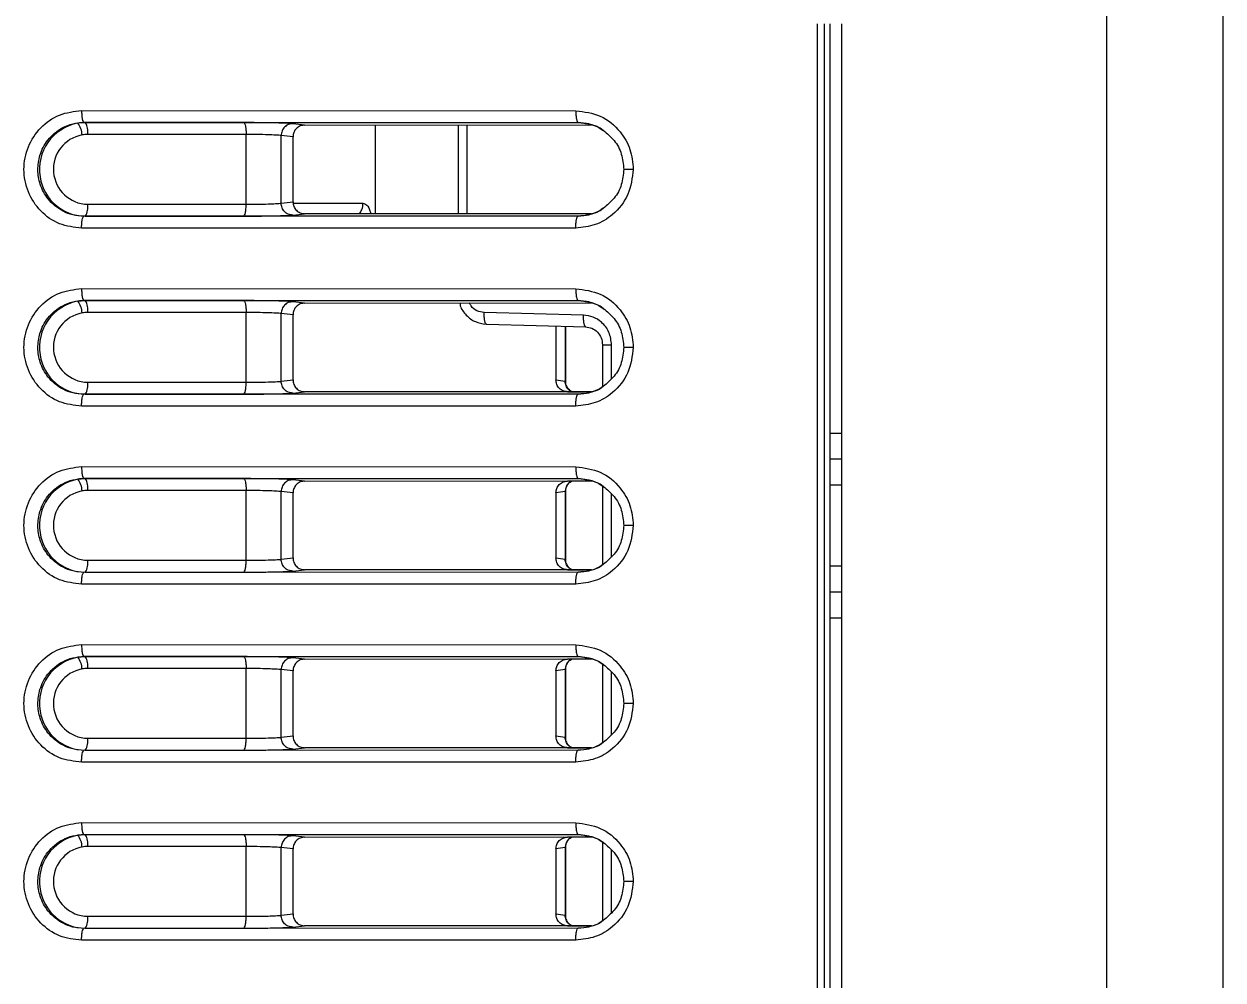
# Model space of a CAD drawing. Header units: millimetres. Extents: x 3916 to 10869, y 6515 to 11511.
# Drawn here: x 6066.51 to 6086.72, y 9562.33 to 9578.44 of the extents above; entities that cross this region are included whole.
import ezdxf

# ---------------------------------------------------------------- set-up
doc = ezdxf.new("R2010")
doc.units = ezdxf.units.MM
doc.header["$LTSCALE"] = 50

msp = doc.modelspace()

# ---------------------------------------------------------------- linework, layer by layer
at = {"color": 7, "linetype": 'Continuous', "lineweight": 25}
for p, q in [((6084.761, 9498.787), (6084.761, 9592.787)), ((6086.717, 9498.787), (6086.717, 9592.787)), ((6079.876, 9578.437), (6079.876, 9548.433)), ((6079.993, 9578.437), (6079.993, 9548.437)), ((6080.098, 9548.437), (6080.098, 9578.437)), ((6080.285, 9578.437), (6080.285, 9513.712)), ((6067.48, 9576.978), (6075.81, 9576.976)), ((6067.519, 9576.778), (6075.848, 9576.776)), ((6067.542, 9576.775), (6067.519, 9576.778)), ((6070.212, 9576.775), (6067.542, 9576.775)), ((6071.238, 9576.734), (6071.038, 9576.757)), ((6071.238, 9576.734), (6076.076, 9576.737)), ((6072.428, 9576.735), (6072.428, 9575.239)), ((6073.827, 9576.736), (6073.827, 9575.238)), ((6073.981, 9575.238), (6073.981, 9576.736)), ((6075.848, 9576.776), (6075.943, 9576.764)), ((6076.035, 9576.752), (6075.848, 9576.776)), ((6070.253, 9576.575), (6067.582, 9576.575)), ((6070.253, 9575.399), (6070.253, 9576.575)), ((6070.843, 9575.417), (6070.843, 9576.557)), ((6071.043, 9576.534), (6070.843, 9576.557)), ((6071.043, 9575.439), (6071.043, 9576.534)), ((6067.582, 9575.399), (6070.253, 9575.399)), ((6070.843, 9575.417), (6071.043, 9575.439)), ((6071.048, 9575.418), (6072.219, 9575.418)), ((6067.542, 9575.199), (6067.519, 9575.196)), ((6075.848, 9575.198), (6067.519, 9575.196)), ((6067.542, 9575.199), (6070.212, 9575.199)), ((6071.038, 9575.217), (6071.238, 9575.239)), ((6076.076, 9575.237), (6071.238, 9575.239)), ((6075.848, 9575.198), (6076.035, 9575.222)), ((6075.81, 9574.998), (6067.48, 9574.996)), ((6067.48, 9573.978), (6075.81, 9573.976)), ((6067.519, 9573.778), (6075.848, 9573.776)), ((6067.542, 9573.775), (6067.519, 9573.778)), ((6070.212, 9573.775), (6067.542, 9573.775)), ((6071.238, 9573.734), (6071.038, 9573.757)), ((6071.238, 9573.734), (6076.076, 9573.737)), ((6075.848, 9573.776), (6075.943, 9573.764)), ((6076.035, 9573.752), (6075.848, 9573.776)), ((6070.253, 9573.575), (6067.582, 9573.575)), ((6070.253, 9572.399), (6070.253, 9573.575)), ((6070.843, 9572.417), (6070.843, 9573.557)), ((6071.043, 9573.534), (6070.843, 9573.557)), ((6071.043, 9572.439), (6071.043, 9573.534)), ((6075.939, 9573.529), (6074.265, 9573.574)), ((6074.306, 9573.374), (6074.298, 9573.382)), ((6075.98, 9573.329), (6074.306, 9573.374)), ((6075.474, 9573.343), (6075.474, 9572.439)), ((6075.63, 9573.339), (6075.63, 9572.417)), ((6075.639, 9572.413), (6075.639, 9573.338)), ((6075.98, 9573.329), (6075.972, 9573.337)), ((6076.259, 9573.029), (6076.259, 9572.324)), ((6076.263, 9573.029), (6076.263, 9573.029)), ((6076.412, 9572.461), (6076.412, 9573.029)), ((6067.582, 9572.399), (6070.253, 9572.399)), ((6070.843, 9572.417), (6071.043, 9572.439)), ((6075.474, 9572.439), (6075.63, 9572.417)), ((6075.63, 9572.417), (6075.636, 9572.414)), ((6067.542, 9572.199), (6067.519, 9572.196)), ((6075.848, 9572.198), (6067.519, 9572.196)), ((6067.542, 9572.199), (6070.212, 9572.199)), ((6071.038, 9572.217), (6071.238, 9572.239)), ((6076.076, 9572.237), (6071.238, 9572.239)), ((6075.67, 9572.239), (6076.081, 9572.239)), ((6075.848, 9572.198), (6076.035, 9572.222)), ((6075.81, 9571.998), (6067.48, 9571.996)), ((6080.098, 9571.541), (6080.285, 9571.541)), ((6080.098, 9571.106), (6080.285, 9571.106)), ((6067.48, 9570.978), (6075.81, 9570.976)), ((6067.519, 9570.778), (6075.848, 9570.776)), ((6067.542, 9570.775), (6067.519, 9570.778)), ((6070.212, 9570.775), (6067.542, 9570.775)), ((6071.238, 9570.734), (6071.038, 9570.757)), ((6071.238, 9570.734), (6076.076, 9570.737)), ((6076.081, 9570.735), (6075.67, 9570.734)), ((6075.848, 9570.776), (6075.943, 9570.764)), ((6076.035, 9570.752), (6075.848, 9570.776)), ((6080.098, 9570.67), (6080.285, 9570.67)), ((6070.253, 9570.575), (6067.582, 9570.575)), ((6070.253, 9569.399), (6070.253, 9570.575)), ((6070.843, 9569.417), (6070.843, 9570.557)), ((6071.043, 9570.534), (6070.843, 9570.557)), ((6071.043, 9569.439), (6071.043, 9570.534)), ((6075.63, 9570.557), (6075.474, 9570.534)), ((6075.474, 9570.534), (6075.474, 9569.439)), ((6075.636, 9570.56), (6075.63, 9570.557)), ((6075.63, 9570.557), (6075.63, 9569.417)), ((6075.639, 9569.413), (6075.639, 9570.56)), ((6076.259, 9570.65), (6076.259, 9569.324)), ((6076.412, 9569.461), (6076.412, 9570.512)), ((6067.582, 9569.399), (6070.253, 9569.399)), ((6070.843, 9569.417), (6071.043, 9569.439)), ((6075.474, 9569.439), (6075.63, 9569.417)), ((6075.63, 9569.417), (6075.636, 9569.414)), ((6080.098, 9569.304), (6080.285, 9569.304)), ((6067.542, 9569.199), (6067.519, 9569.196)), ((6075.848, 9569.198), (6067.519, 9569.196)), ((6067.542, 9569.199), (6070.212, 9569.199)), ((6071.038, 9569.217), (6071.238, 9569.239)), ((6076.076, 9569.237), (6071.238, 9569.239)), ((6075.67, 9569.239), (6076.081, 9569.239)), ((6075.848, 9569.198), (6076.035, 9569.222)), ((6075.81, 9568.998), (6067.48, 9568.996)), ((6080.098, 9568.868), (6080.285, 9568.868)), ((6080.098, 9568.432), (6080.285, 9568.432)), ((6067.48, 9567.978), (6075.81, 9567.976)), ((6067.519, 9567.778), (6075.848, 9567.776)), ((6067.542, 9567.775), (6067.519, 9567.778)), ((6070.212, 9567.775), (6067.542, 9567.775)), ((6071.238, 9567.734), (6071.038, 9567.757)), ((6071.238, 9567.734), (6076.076, 9567.737)), ((6076.081, 9567.735), (6075.67, 9567.734)), ((6075.848, 9567.776), (6075.943, 9567.764)), ((6076.035, 9567.752), (6075.848, 9567.776)), ((6076.259, 9567.65), (6076.259, 9566.324)), ((6070.253, 9567.575), (6067.582, 9567.575)), ((6070.253, 9566.399), (6070.253, 9567.575)), ((6070.843, 9566.417), (6070.843, 9567.557)), ((6071.043, 9567.534), (6070.843, 9567.557)), ((6071.043, 9566.439), (6071.043, 9567.534)), ((6075.63, 9567.557), (6075.474, 9567.534)), ((6075.474, 9567.534), (6075.474, 9566.439)), ((6075.636, 9567.56), (6075.63, 9567.557)), ((6075.63, 9567.557), (6075.63, 9566.417)), ((6075.639, 9566.413), (6075.639, 9567.56)), ((6076.412, 9566.461), (6076.412, 9567.512)), ((6070.843, 9566.417), (6071.043, 9566.439)), ((6075.474, 9566.439), (6075.63, 9566.417)), ((6075.63, 9566.417), (6075.636, 9566.414)), ((6067.582, 9566.399), (6070.253, 9566.399)), ((6071.038, 9566.217), (6071.238, 9566.239)), ((6076.076, 9566.237), (6071.238, 9566.239)), ((6075.67, 9566.239), (6076.081, 9566.239)), ((6075.848, 9566.198), (6076.035, 9566.222)), ((6067.542, 9566.199), (6067.519, 9566.196)), ((6075.848, 9566.198), (6067.519, 9566.196)), ((6067.542, 9566.199), (6070.212, 9566.199)), ((6075.81, 9565.998), (6067.48, 9565.996)), ((6067.48, 9564.978), (6075.81, 9564.976)), ((6067.519, 9564.778), (6075.848, 9564.776)), ((6067.542, 9564.775), (6067.519, 9564.778)), ((6070.212, 9564.775), (6067.542, 9564.775)), ((6071.238, 9564.734), (6071.038, 9564.757)), ((6071.238, 9564.734), (6076.076, 9564.737)), ((6076.081, 9564.735), (6075.67, 9564.734)), ((6075.848, 9564.776), (6075.943, 9564.764)), ((6076.035, 9564.752), (6075.848, 9564.776)), ((6076.259, 9564.65), (6076.259, 9563.324)), ((6070.253, 9564.575), (6067.582, 9564.575)), ((6070.253, 9563.399), (6070.253, 9564.575)), ((6070.843, 9563.417), (6070.843, 9564.557)), ((6071.043, 9564.534), (6070.843, 9564.557)), ((6071.043, 9563.439), (6071.043, 9564.534)), ((6075.63, 9564.557), (6075.474, 9564.534)), ((6075.474, 9564.534), (6075.474, 9563.439)), ((6075.636, 9564.56), (6075.63, 9564.557)), ((6075.63, 9564.557), (6075.63, 9563.417)), ((6075.639, 9563.413), (6075.639, 9564.56)), ((6076.412, 9563.461), (6076.412, 9564.512)), ((6067.582, 9563.399), (6070.253, 9563.399)), ((6070.843, 9563.417), (6071.043, 9563.439)), ((6075.474, 9563.439), (6075.63, 9563.417)), ((6075.63, 9563.417), (6075.636, 9563.414)), ((6067.542, 9563.199), (6067.519, 9563.196)), ((6075.848, 9563.198), (6067.519, 9563.196)), ((6067.542, 9563.199), (6070.212, 9563.199)), ((6071.038, 9563.217), (6071.238, 9563.239)), ((6076.076, 9563.237), (6071.238, 9563.239)), ((6075.67, 9563.239), (6076.081, 9563.239)), ((6075.848, 9563.198), (6076.035, 9563.222)), ((6075.81, 9562.998), (6067.48, 9562.996))]:
    msp.add_line(p, q, dxfattribs=at)
for centre, radius, start, end in [((6067.556, 9575.991), 0.786, 100.2937, 189.6618), ((6067.542, 9576.021), 0.754, 90.0012, 99.626), ((6067.165, 9576.56), 0.323, 1.2267, 39.1349), ((6067.296, 9576.621), 0.29, 350.8284, 32.071), ((6067.594, 9575.988), 0.589, 100.3401, 268.8727), ((6067.582, 9576.012), 0.563, 90.0012, 99.626), ((6067.548, 9575.975), 0.776, 188.5968, 269.4953), ((6067.296, 9575.353), 0.29, 327.929, 9.1716), ((6067.556, 9572.991), 0.786, 100.2937, 189.6618), ((6067.542, 9573.021), 0.754, 90.0012, 99.626), ((6067.165, 9573.56), 0.323, 1.2267, 39.1349), ((6067.296, 9573.621), 0.29, 350.8284, 32.071), ((6067.594, 9572.988), 0.589, 100.3401, 268.8727), ((6067.582, 9573.012), 0.563, 90.0012, 99.626), ((6067.548, 9572.975), 0.776, 188.5968, 269.4953), ((6067.296, 9572.353), 0.29, 327.929, 9.1716), ((6067.556, 9569.991), 0.786, 100.2937, 189.6618), ((6067.542, 9570.021), 0.754, 90.0012, 99.626), ((6067.165, 9570.56), 0.323, 1.2267, 39.1349), ((6067.296, 9570.621), 0.29, 350.8284, 32.071), ((6067.594, 9569.988), 0.589, 100.3401, 268.8727), ((6067.582, 9570.012), 0.563, 90.0012, 99.626), ((6067.548, 9569.975), 0.776, 188.5968, 269.4953), ((6067.296, 9569.353), 0.29, 327.929, 9.1716), ((6067.556, 9566.991), 0.786, 100.2937, 189.6618), ((6067.542, 9567.021), 0.754, 90.0012, 99.626), ((6067.165, 9567.56), 0.323, 1.2267, 39.1349), ((6067.296, 9567.621), 0.29, 350.8284, 32.071), ((6067.594, 9566.988), 0.589, 100.3401, 268.8727), ((6067.582, 9567.012), 0.563, 90.0012, 99.626), ((6067.548, 9566.975), 0.776, 188.5968, 269.4953), ((6067.296, 9566.353), 0.29, 327.929, 9.1716), ((6067.556, 9563.991), 0.786, 100.2937, 189.6618), ((6067.542, 9564.021), 0.754, 90.0012, 99.626), ((6067.165, 9564.56), 0.323, 1.2267, 39.1349), ((6067.296, 9564.621), 0.29, 350.8284, 32.071), ((6067.594, 9563.988), 0.589, 100.3401, 268.8727), ((6067.582, 9564.012), 0.563, 90.0012, 99.626), ((6067.548, 9563.975), 0.776, 188.5968, 269.4953), ((6067.296, 9563.353), 0.29, 327.929, 9.1716)]:
    msp.add_arc(centre, radius, start, end, dxfattribs=at)
for points, knots in [([(6067.48, 9574.996), (6067.353, 9575.011), (6067.099, 9575.041), (6066.775, 9575.27), (6066.559, 9575.598), (6066.484, 9575.987), (6066.559, 9576.376), (6066.775, 9576.704), (6067.099, 9576.933), (6067.353, 9576.963), (6067.48, 9576.978)], [0, 0, 0, 0, 0.125054, 0.250045, 0.375039, 0.500033, 0.625026, 0.750018, 0.875009, 1, 1, 1, 1]), ([(6075.81, 9576.976), (6075.952, 9576.957), (6076.236, 9576.92), (6076.554, 9576.655), (6076.744, 9576.329), (6076.767, 9576.101), (6076.778, 9575.987)], [0, 0, 0, 0, 0.279632, 0.559248, 0.779623, 1, 1, 1, 1]), ([(6067.519, 9575.196), (6067.456, 9575.201), (6067.334, 9575.209), (6067.167, 9575.275), (6067.027, 9575.368), (6066.884, 9575.514), (6066.774, 9575.719), (6066.731, 9575.978), (6066.768, 9576.241), (6066.878, 9576.452), (6067.022, 9576.602), (6067.164, 9576.697), (6067.333, 9576.764), (6067.456, 9576.773), (6067.519, 9576.778)], [0, 0, 0, 0, 0.077175, 0.150034, 0.218572, 0.282785, 0.397749, 0.495555, 0.596373, 0.71381, 0.779074, 0.84853, 0.922174, 1, 1, 1, 1]), ([(6071.038, 9576.757), (6071.002, 9576.76), (6070.93, 9576.765), (6070.7, 9576.771), (6070.45, 9576.774), (6070.291, 9576.775), (6070.212, 9576.775)], [0, 0, 0, 0, 0.280479, 0.559642, 0.779739, 1, 1, 1, 1]), ([(6071.238, 9576.734), (6071.213, 9576.731), (6071.162, 9576.725), (6071.097, 9576.679), (6071.052, 9576.613), (6071.046, 9576.56), (6071.043, 9576.534)], [0, 0, 0, 0, 0.250995, 0.500158, 0.751744, 1, 1, 1, 1]), ([(6075.943, 9576.764), (6075.974, 9576.761), (6076.063, 9576.753), (6076.177, 9576.709), (6076.249, 9576.658), (6076.272, 9576.641)], [0, 0, 0, 0, 0.259772, 0.758569, 1, 1, 1, 1]), ([(6076.039, 9576.751), (6076.123, 9576.728), (6076.208, 9576.705), (6076.271, 9576.646), (6076.272, 9576.645)], [0, 0, 0, 0, 0.984525, 1, 1, 1, 1]), ([(6070.843, 9576.557), (6070.831, 9576.558), (6070.809, 9576.561), (6070.737, 9576.565), (6070.62, 9576.57), (6070.444, 9576.574), (6070.315, 9576.575), (6070.253, 9576.575)], [0, 0, 0, 0, 0.153117, 0.287763, 0.500818, 0.757068, 1, 1, 1, 1]), ([(6076.272, 9576.645), (6076.337, 9576.591), (6076.468, 9576.483), (6076.593, 9576.248), (6076.61, 9576.074), (6076.619, 9575.987)], [0, 0, 0, 0, 0.328857, 0.66379, 1, 1, 1, 1]), ([(6076.778, 9575.987), (6076.76, 9575.842), (6076.723, 9575.552), (6076.464, 9575.227), (6076.145, 9575.033), (6075.921, 9575.01), (6075.81, 9574.998)], [0, 0, 0, 0, 0.279628, 0.559243, 0.779619, 1, 1, 1, 1]), ([(6076.619, 9575.987), (6076.61, 9575.9), (6076.593, 9575.726), (6076.468, 9575.491), (6076.337, 9575.383), (6076.272, 9575.329)], [0, 0, 0, 0, 0.336213, 0.671145, 1, 1, 1, 1]), ([(6076.778, 9575.987), (6076.75, 9575.987), (6076.695, 9575.987), (6076.643, 9575.987), (6076.62, 9575.987), (6076.621, 9575.987), (6076.621, 9575.987)], [0, 0, 0, 0, 0.33718, 0.674398, 0.940134, 1, 1, 1, 1]), ([(6070.253, 9575.399), (6070.315, 9575.399), (6070.444, 9575.4), (6070.62, 9575.404), (6070.737, 9575.408), (6070.809, 9575.413), (6070.831, 9575.415), (6070.843, 9575.417)], [0, 0, 0, 0, 0.242913, 0.499187, 0.712206, 0.846859, 1, 1, 1, 1]), ([(6071.043, 9575.439), (6071.046, 9575.413), (6071.052, 9575.361), (6071.097, 9575.295), (6071.162, 9575.249), (6071.213, 9575.242), (6071.238, 9575.239)], [0, 0, 0, 0, 0.248257, 0.499844, 0.749006, 1, 1, 1, 1]), ([(6072.219, 9575.418), (6072.215, 9575.379), (6072.21, 9575.312), (6072.171, 9575.26), (6072.155, 9575.239)], [0, 0, 0, 0, 0.593276, 1, 1, 1, 1]), ([(6072.219, 9575.418), (6072.266, 9575.405), (6072.315, 9575.392), (6072.351, 9575.247), (6072.353, 9575.239)], [0, 0, 0, 0, 0.946177, 1, 1, 1, 1]), ([(6076.272, 9575.333), (6076.249, 9575.316), (6076.177, 9575.265), (6076.032, 9575.212), (6075.911, 9575.203), (6075.848, 9575.198)], [0, 0, 0, 0, 0.1903626, 0.5837553, 1, 1, 1, 1]), ([(6076.272, 9575.329), (6076.271, 9575.328), (6076.208, 9575.269), (6076.123, 9575.246), (6076.039, 9575.223)], [0, 0, 0, 0, 0.015451, 1, 1, 1, 1]), ([(6070.212, 9575.199), (6070.314, 9575.199), (6070.517, 9575.2), (6070.778, 9575.205), (6070.96, 9575.211), (6071.012, 9575.215), (6071.038, 9575.217)], [0, 0, 0, 0, 0.280483, 0.559647, 0.779743, 1, 1, 1, 1]), ([(6067.48, 9571.996), (6067.353, 9572.011), (6067.099, 9572.041), (6066.775, 9572.27), (6066.559, 9572.598), (6066.484, 9572.987), (6066.559, 9573.376), (6066.775, 9573.704), (6067.099, 9573.933), (6067.353, 9573.963), (6067.48, 9573.978)], [0, 0, 0, 0, 0.125054, 0.250045, 0.375039, 0.500033, 0.625026, 0.750018, 0.875009, 1, 1, 1, 1]), ([(6075.81, 9573.976), (6075.952, 9573.957), (6076.236, 9573.92), (6076.554, 9573.655), (6076.744, 9573.329), (6076.767, 9573.101), (6076.778, 9572.987)], [0, 0, 0, 0, 0.279632, 0.559248, 0.779623, 1, 1, 1, 1]), ([(6067.519, 9572.196), (6067.456, 9572.201), (6067.334, 9572.209), (6067.167, 9572.275), (6067.027, 9572.368), (6066.884, 9572.514), (6066.774, 9572.719), (6066.731, 9572.978), (6066.768, 9573.241), (6066.878, 9573.452), (6067.022, 9573.602), (6067.164, 9573.697), (6067.333, 9573.764), (6067.456, 9573.773), (6067.519, 9573.778)], [0, 0, 0, 0, 0.077175, 0.150034, 0.218572, 0.282785, 0.397749, 0.495555, 0.596373, 0.71381, 0.779074, 0.84853, 0.922174, 1, 1, 1, 1]), ([(6071.038, 9573.757), (6071.002, 9573.76), (6070.93, 9573.765), (6070.7, 9573.771), (6070.45, 9573.774), (6070.291, 9573.775), (6070.212, 9573.775)], [0, 0, 0, 0, 0.280479, 0.559642, 0.779739, 1, 1, 1, 1]), ([(6071.238, 9573.734), (6071.213, 9573.731), (6071.162, 9573.725), (6071.097, 9573.679), (6071.052, 9573.613), (6071.046, 9573.56), (6071.043, 9573.534)], [0, 0, 0, 0, 0.250995, 0.500158, 0.751744, 1, 1, 1, 1]), ([(6073.854, 9573.736), (6073.856, 9573.72), (6073.869, 9573.641), (6073.959, 9573.523), (6074.11, 9573.406), (6074.235, 9573.387), (6074.297, 9573.378)], [0, 0, 0, 0, 0.077484, 0.384105, 0.691627, 1, 1, 1, 1]), ([(6074.265, 9573.574), (6074.223, 9573.581), (6074.14, 9573.595), (6074.053, 9573.663), (6074.027, 9573.719), (6074.018, 9573.736)], [0, 0, 0, 0, 0.410242, 0.817954, 1, 1, 1, 1]), ([(6075.943, 9573.764), (6075.974, 9573.761), (6076.063, 9573.753), (6076.177, 9573.709), (6076.249, 9573.658), (6076.272, 9573.641)], [0, 0, 0, 0, 0.259772, 0.758569, 1, 1, 1, 1]), ([(6076.039, 9573.751), (6076.123, 9573.728), (6076.208, 9573.705), (6076.271, 9573.646), (6076.272, 9573.645)], [0, 0, 0, 0, 0.984525, 1, 1, 1, 1]), ([(6070.843, 9573.557), (6070.831, 9573.558), (6070.809, 9573.561), (6070.737, 9573.565), (6070.62, 9573.57), (6070.444, 9573.574), (6070.315, 9573.575), (6070.253, 9573.575)], [0, 0, 0, 0, 0.1525361, 0.2869848, 0.5007968, 0.7573235, 1, 1, 1, 1]), ([(6074.298, 9573.382), (6074.295, 9573.384), (6074.286, 9573.389), (6074.274, 9573.43), (6074.265, 9573.495), (6074.265, 9573.548), (6074.265, 9573.574)], [0, 0, 0, 0, 0.141287, 0.427525, 0.713762, 1, 1, 1, 1]), ([(6076.412, 9573.029), (6076.404, 9573.101), (6076.386, 9573.246), (6076.259, 9573.409), (6076.104, 9573.508), (6075.994, 9573.522), (6075.939, 9573.529)], [0, 0, 0, 0, 0.280042, 0.559523, 0.77976, 1, 1, 1, 1]), ([(6075.972, 9573.337), (6075.969, 9573.339), (6075.96, 9573.344), (6075.948, 9573.385), (6075.939, 9573.45), (6075.939, 9573.503), (6075.939, 9573.529)], [0, 0, 0, 0, 0.140999, 0.427333, 0.713666, 1, 1, 1, 1]), ([(6076.272, 9573.645), (6076.337, 9573.591), (6076.468, 9573.483), (6076.593, 9573.248), (6076.61, 9573.074), (6076.619, 9572.987)], [0, 0, 0, 0, 0.3288574, 0.6637902, 1, 1, 1, 1]), ([(6075.971, 9573.333), (6076.009, 9573.328), (6076.084, 9573.318), (6076.179, 9573.248), (6076.246, 9573.148), (6076.255, 9573.069), (6076.26, 9573.029)], [0, 0, 0, 0, 0.248386, 0.497849, 0.748386, 1, 1, 1, 1]), ([(6076.778, 9572.987), (6076.76, 9572.842), (6076.723, 9572.552), (6076.464, 9572.227), (6076.145, 9572.033), (6075.921, 9572.01), (6075.81, 9571.998)], [0, 0, 0, 0, 0.279628, 0.559243, 0.779619, 1, 1, 1, 1]), ([(6076.263, 9573.029), (6076.262, 9573.029), (6076.26, 9573.029), (6076.287, 9573.029), (6076.339, 9573.029), (6076.388, 9573.029), (6076.412, 9573.029)], [0, 0, 0, 0, 0.082704, 0.388469, 0.694235, 1, 1, 1, 1]), ([(6076.619, 9572.987), (6076.61, 9572.9), (6076.593, 9572.726), (6076.468, 9572.491), (6076.337, 9572.383), (6076.272, 9572.329)], [0, 0, 0, 0, 0.336213, 0.671145, 1, 1, 1, 1]), ([(6076.778, 9572.987), (6076.75, 9572.987), (6076.695, 9572.987), (6076.643, 9572.987), (6076.62, 9572.987), (6076.621, 9572.987), (6076.621, 9572.987)], [0, 0, 0, 0, 0.33718, 0.674398, 0.940134, 1, 1, 1, 1]), ([(6070.253, 9572.399), (6070.315, 9572.399), (6070.444, 9572.4), (6070.62, 9572.404), (6070.737, 9572.408), (6070.809, 9572.413), (6070.831, 9572.415), (6070.843, 9572.417)], [0, 0, 0, 0, 0.242656, 0.499203, 0.712981, 0.847438, 1, 1, 1, 1]), ([(6071.043, 9572.439), (6071.046, 9572.413), (6071.052, 9572.361), (6071.097, 9572.295), (6071.162, 9572.249), (6071.213, 9572.242), (6071.238, 9572.239)], [0, 0, 0, 0, 0.248257, 0.499844, 0.749006, 1, 1, 1, 1]), ([(6075.67, 9572.239), (6075.644, 9572.242), (6075.593, 9572.249), (6075.528, 9572.295), (6075.482, 9572.361), (6075.477, 9572.413), (6075.474, 9572.439)], [0, 0, 0, 0, 0.250995, 0.500158, 0.751744, 1, 1, 1, 1]), ([(6075.74, 9572.239), (6075.722, 9572.25), (6075.68, 9572.274), (6075.639, 9572.339), (6075.633, 9572.391), (6075.63, 9572.417)], [0, 0, 0, 0, 0.294762, 0.647381, 1, 1, 1, 1]), ([(6075.742, 9572.239), (6075.737, 9572.242), (6075.724, 9572.249), (6075.7, 9572.268), (6075.674, 9572.297), (6075.655, 9572.332), (6075.641, 9572.371), (6075.639, 9572.399), (6075.639, 9572.414)], [0, 0, 0, 0, 0.102762, 0.272503, 0.445384, 0.62501, 0.810759, 1, 1, 1, 1]), ([(6076.272, 9572.333), (6076.249, 9572.316), (6076.177, 9572.265), (6076.032, 9572.212), (6075.911, 9572.203), (6075.848, 9572.198)], [0, 0, 0, 0, 0.190363, 0.583755, 1, 1, 1, 1]), ([(6076.272, 9572.329), (6076.271, 9572.328), (6076.208, 9572.269), (6076.123, 9572.246), (6076.039, 9572.223)], [0, 0, 0, 0, 0.015451, 1, 1, 1, 1]), ([(6070.212, 9572.199), (6070.314, 9572.199), (6070.517, 9572.2), (6070.778, 9572.205), (6070.96, 9572.211), (6071.012, 9572.215), (6071.038, 9572.217)], [0, 0, 0, 0, 0.280483, 0.559648, 0.779743, 1, 1, 1, 1]), ([(6067.48, 9568.996), (6067.353, 9569.011), (6067.099, 9569.041), (6066.775, 9569.27), (6066.559, 9569.598), (6066.484, 9569.987), (6066.559, 9570.376), (6066.775, 9570.704), (6067.099, 9570.933), (6067.353, 9570.963), (6067.48, 9570.978)], [0, 0, 0, 0, 0.125054, 0.250045, 0.375039, 0.500033, 0.625026, 0.750018, 0.875009, 1, 1, 1, 1]), ([(6075.81, 9570.976), (6075.952, 9570.957), (6076.236, 9570.92), (6076.554, 9570.655), (6076.744, 9570.329), (6076.767, 9570.101), (6076.778, 9569.987)], [0, 0, 0, 0, 0.2796323, 0.5592477, 0.7796225, 1, 1, 1, 1]), ([(6067.519, 9569.196), (6067.456, 9569.201), (6067.334, 9569.209), (6067.167, 9569.275), (6067.027, 9569.368), (6066.884, 9569.514), (6066.774, 9569.719), (6066.731, 9569.978), (6066.768, 9570.241), (6066.878, 9570.452), (6067.022, 9570.602), (6067.164, 9570.697), (6067.333, 9570.764), (6067.456, 9570.773), (6067.519, 9570.778)], [0, 0, 0, 0, 0.077175, 0.150034, 0.218572, 0.282785, 0.397749, 0.495555, 0.596373, 0.71381, 0.779074, 0.84853, 0.922174, 1, 1, 1, 1]), ([(6071.038, 9570.757), (6071.002, 9570.76), (6070.93, 9570.765), (6070.7, 9570.771), (6070.45, 9570.774), (6070.291, 9570.775), (6070.212, 9570.775)], [0, 0, 0, 0, 0.280479, 0.559642, 0.779739, 1, 1, 1, 1]), ([(6071.238, 9570.734), (6071.213, 9570.731), (6071.162, 9570.725), (6071.097, 9570.679), (6071.052, 9570.613), (6071.046, 9570.56), (6071.043, 9570.534)], [0, 0, 0, 0, 0.250995, 0.500158, 0.751744, 1, 1, 1, 1]), ([(6075.474, 9570.534), (6075.477, 9570.56), (6075.482, 9570.613), (6075.528, 9570.679), (6075.593, 9570.725), (6075.644, 9570.731), (6075.67, 9570.734)], [0, 0, 0, 0, 0.248257, 0.499844, 0.749006, 1, 1, 1, 1]), ([(6075.74, 9570.735), (6075.722, 9570.724), (6075.68, 9570.7), (6075.639, 9570.635), (6075.633, 9570.583), (6075.63, 9570.557)], [0, 0, 0, 0, 0.2947616, 0.6473808, 1, 1, 1, 1]), ([(6075.639, 9570.56), (6075.641, 9570.586), (6075.646, 9570.625), (6075.67, 9570.67), (6075.699, 9570.707), (6075.725, 9570.724), (6075.741, 9570.735)], [0, 0, 0, 0, 0.3425014, 0.5104161, 0.6768955, 1, 1, 1, 1]), ([(6075.943, 9570.764), (6075.974, 9570.761), (6076.063, 9570.753), (6076.177, 9570.709), (6076.249, 9570.658), (6076.272, 9570.641)], [0, 0, 0, 0, 0.259772, 0.758569, 1, 1, 1, 1]), ([(6076.039, 9570.751), (6076.123, 9570.728), (6076.208, 9570.705), (6076.271, 9570.646), (6076.272, 9570.645)], [0, 0, 0, 0, 0.984525, 1, 1, 1, 1]), ([(6070.843, 9570.557), (6070.831, 9570.558), (6070.809, 9570.561), (6070.737, 9570.565), (6070.62, 9570.57), (6070.444, 9570.574), (6070.315, 9570.575), (6070.253, 9570.575)], [0, 0, 0, 0, 0.152536, 0.286985, 0.500797, 0.757323, 1, 1, 1, 1]), ([(6076.272, 9570.645), (6076.337, 9570.591), (6076.468, 9570.483), (6076.593, 9570.248), (6076.61, 9570.074), (6076.619, 9569.987)], [0, 0, 0, 0, 0.328857, 0.66379, 1, 1, 1, 1]), ([(6076.778, 9569.987), (6076.76, 9569.842), (6076.723, 9569.552), (6076.464, 9569.227), (6076.145, 9569.033), (6075.921, 9569.01), (6075.81, 9568.998)], [0, 0, 0, 0, 0.279628, 0.559243, 0.779619, 1, 1, 1, 1]), ([(6076.619, 9569.987), (6076.61, 9569.9), (6076.593, 9569.726), (6076.468, 9569.491), (6076.337, 9569.383), (6076.272, 9569.329)], [0, 0, 0, 0, 0.336213, 0.671145, 1, 1, 1, 1]), ([(6076.778, 9569.987), (6076.75, 9569.987), (6076.695, 9569.987), (6076.643, 9569.987), (6076.62, 9569.987), (6076.621, 9569.987), (6076.621, 9569.987)], [0, 0, 0, 0, 0.33718, 0.674398, 0.940134, 1, 1, 1, 1]), ([(6070.253, 9569.399), (6070.315, 9569.399), (6070.444, 9569.4), (6070.62, 9569.404), (6070.737, 9569.408), (6070.809, 9569.413), (6070.831, 9569.415), (6070.843, 9569.417)], [0, 0, 0, 0, 0.242656, 0.499203, 0.712981, 0.847438, 1, 1, 1, 1]), ([(6071.043, 9569.439), (6071.046, 9569.413), (6071.052, 9569.361), (6071.097, 9569.295), (6071.162, 9569.249), (6071.213, 9569.242), (6071.238, 9569.239)], [0, 0, 0, 0, 0.248257, 0.499844, 0.749006, 1, 1, 1, 1]), ([(6075.67, 9569.239), (6075.644, 9569.242), (6075.593, 9569.249), (6075.528, 9569.295), (6075.482, 9569.361), (6075.477, 9569.413), (6075.474, 9569.439)], [0, 0, 0, 0, 0.250995, 0.500158, 0.751744, 1, 1, 1, 1]), ([(6075.74, 9569.239), (6075.722, 9569.25), (6075.68, 9569.274), (6075.639, 9569.339), (6075.633, 9569.391), (6075.63, 9569.417)], [0, 0, 0, 0, 0.294762, 0.647381, 1, 1, 1, 1]), ([(6075.742, 9569.239), (6075.737, 9569.242), (6075.724, 9569.249), (6075.7, 9569.268), (6075.674, 9569.297), (6075.655, 9569.332), (6075.641, 9569.371), (6075.639, 9569.399), (6075.639, 9569.414)], [0, 0, 0, 0, 0.1027622, 0.2725034, 0.4453835, 0.6250095, 0.8107591, 1, 1, 1, 1]), ([(6076.272, 9569.333), (6076.249, 9569.316), (6076.177, 9569.265), (6076.032, 9569.212), (6075.911, 9569.203), (6075.848, 9569.198)], [0, 0, 0, 0, 0.190363, 0.583755, 1, 1, 1, 1]), ([(6076.272, 9569.329), (6076.271, 9569.328), (6076.208, 9569.269), (6076.123, 9569.246), (6076.039, 9569.223)], [0, 0, 0, 0, 0.015451, 1, 1, 1, 1]), ([(6070.212, 9569.199), (6070.314, 9569.199), (6070.517, 9569.2), (6070.778, 9569.205), (6070.96, 9569.211), (6071.012, 9569.215), (6071.038, 9569.217)], [0, 0, 0, 0, 0.280483, 0.559648, 0.779743, 1, 1, 1, 1]), ([(6067.48, 9565.996), (6067.353, 9566.011), (6067.099, 9566.041), (6066.775, 9566.27), (6066.559, 9566.598), (6066.484, 9566.987), (6066.559, 9567.376), (6066.775, 9567.704), (6067.099, 9567.933), (6067.353, 9567.963), (6067.48, 9567.978)], [0, 0, 0, 0, 0.125054, 0.250045, 0.375039, 0.500033, 0.625026, 0.750018, 0.875009, 1, 1, 1, 1]), ([(6075.81, 9567.976), (6075.952, 9567.957), (6076.236, 9567.92), (6076.554, 9567.655), (6076.744, 9567.329), (6076.767, 9567.101), (6076.778, 9566.987)], [0, 0, 0, 0, 0.2796323, 0.5592477, 0.7796225, 1, 1, 1, 1]), ([(6067.519, 9566.196), (6067.456, 9566.201), (6067.334, 9566.209), (6067.167, 9566.275), (6067.027, 9566.368), (6066.884, 9566.514), (6066.774, 9566.719), (6066.731, 9566.978), (6066.768, 9567.241), (6066.878, 9567.452), (6067.022, 9567.602), (6067.164, 9567.697), (6067.333, 9567.764), (6067.456, 9567.773), (6067.519, 9567.778)], [0, 0, 0, 0, 0.077175, 0.150034, 0.218572, 0.282785, 0.397749, 0.495555, 0.596373, 0.71381, 0.779074, 0.84853, 0.922174, 1, 1, 1, 1]), ([(6071.038, 9567.757), (6071.002, 9567.76), (6070.93, 9567.765), (6070.7, 9567.771), (6070.45, 9567.774), (6070.291, 9567.775), (6070.212, 9567.775)], [0, 0, 0, 0, 0.280479, 0.559642, 0.779739, 1, 1, 1, 1]), ([(6071.238, 9567.734), (6071.213, 9567.731), (6071.162, 9567.725), (6071.097, 9567.679), (6071.052, 9567.613), (6071.046, 9567.56), (6071.043, 9567.534)], [0, 0, 0, 0, 0.250995, 0.500158, 0.751744, 1, 1, 1, 1]), ([(6075.474, 9567.534), (6075.477, 9567.56), (6075.482, 9567.613), (6075.528, 9567.679), (6075.593, 9567.725), (6075.644, 9567.731), (6075.67, 9567.734)], [0, 0, 0, 0, 0.248257, 0.499844, 0.749006, 1, 1, 1, 1]), ([(6075.74, 9567.735), (6075.722, 9567.724), (6075.68, 9567.7), (6075.639, 9567.635), (6075.633, 9567.583), (6075.63, 9567.557)], [0, 0, 0, 0, 0.294762, 0.647381, 1, 1, 1, 1]), ([(6075.639, 9567.56), (6075.641, 9567.586), (6075.646, 9567.625), (6075.67, 9567.67), (6075.699, 9567.707), (6075.725, 9567.724), (6075.741, 9567.735)], [0, 0, 0, 0, 0.342501, 0.510416, 0.676895, 1, 1, 1, 1]), ([(6075.943, 9567.764), (6075.974, 9567.761), (6076.063, 9567.753), (6076.177, 9567.709), (6076.249, 9567.658), (6076.272, 9567.641)], [0, 0, 0, 0, 0.259772, 0.758569, 1, 1, 1, 1]), ([(6076.039, 9567.751), (6076.123, 9567.728), (6076.208, 9567.705), (6076.271, 9567.646), (6076.272, 9567.645)], [0, 0, 0, 0, 0.984525, 1, 1, 1, 1]), ([(6076.272, 9567.645), (6076.337, 9567.591), (6076.468, 9567.483), (6076.593, 9567.248), (6076.61, 9567.074), (6076.619, 9566.987)], [0, 0, 0, 0, 0.3288574, 0.6637902, 1, 1, 1, 1]), ([(6070.843, 9567.557), (6070.831, 9567.558), (6070.809, 9567.561), (6070.737, 9567.565), (6070.62, 9567.57), (6070.444, 9567.574), (6070.315, 9567.575), (6070.253, 9567.575)], [0, 0, 0, 0, 0.152536, 0.286985, 0.500797, 0.757323, 1, 1, 1, 1]), ([(6076.778, 9566.987), (6076.76, 9566.842), (6076.723, 9566.552), (6076.464, 9566.227), (6076.145, 9566.033), (6075.921, 9566.01), (6075.81, 9565.998)], [0, 0, 0, 0, 0.279628, 0.559243, 0.779619, 1, 1, 1, 1]), ([(6076.619, 9566.987), (6076.61, 9566.9), (6076.593, 9566.726), (6076.468, 9566.491), (6076.337, 9566.383), (6076.272, 9566.329)], [0, 0, 0, 0, 0.336213, 0.671145, 1, 1, 1, 1]), ([(6076.778, 9566.987), (6076.75, 9566.987), (6076.695, 9566.987), (6076.643, 9566.987), (6076.62, 9566.987), (6076.621, 9566.987), (6076.621, 9566.987)], [0, 0, 0, 0, 0.33718, 0.674398, 0.940134, 1, 1, 1, 1]), ([(6070.253, 9566.399), (6070.315, 9566.399), (6070.444, 9566.4), (6070.62, 9566.404), (6070.737, 9566.408), (6070.809, 9566.413), (6070.831, 9566.415), (6070.843, 9566.417)], [0, 0, 0, 0, 0.242656, 0.499203, 0.712981, 0.847438, 1, 1, 1, 1]), ([(6071.043, 9566.439), (6071.046, 9566.413), (6071.052, 9566.361), (6071.097, 9566.295), (6071.162, 9566.249), (6071.213, 9566.242), (6071.238, 9566.239)], [0, 0, 0, 0, 0.248257, 0.499844, 0.749006, 1, 1, 1, 1]), ([(6075.67, 9566.239), (6075.644, 9566.242), (6075.593, 9566.249), (6075.528, 9566.295), (6075.482, 9566.361), (6075.477, 9566.413), (6075.474, 9566.439)], [0, 0, 0, 0, 0.250995, 0.500158, 0.751744, 1, 1, 1, 1]), ([(6075.74, 9566.239), (6075.722, 9566.25), (6075.68, 9566.274), (6075.639, 9566.339), (6075.633, 9566.391), (6075.63, 9566.417)], [0, 0, 0, 0, 0.294762, 0.647381, 1, 1, 1, 1]), ([(6075.742, 9566.239), (6075.737, 9566.242), (6075.724, 9566.249), (6075.7, 9566.268), (6075.674, 9566.297), (6075.655, 9566.332), (6075.641, 9566.371), (6075.639, 9566.399), (6075.639, 9566.414)], [0, 0, 0, 0, 0.102762, 0.272503, 0.445384, 0.62501, 0.810759, 1, 1, 1, 1]), ([(6070.212, 9566.199), (6070.314, 9566.199), (6070.517, 9566.2), (6070.778, 9566.205), (6070.96, 9566.211), (6071.012, 9566.215), (6071.038, 9566.217)], [0, 0, 0, 0, 0.280483, 0.559648, 0.779743, 1, 1, 1, 1]), ([(6076.272, 9566.333), (6076.249, 9566.316), (6076.177, 9566.265), (6076.032, 9566.212), (6075.911, 9566.203), (6075.848, 9566.198)], [0, 0, 0, 0, 0.190363, 0.583755, 1, 1, 1, 1]), ([(6076.272, 9566.329), (6076.271, 9566.328), (6076.208, 9566.269), (6076.123, 9566.246), (6076.039, 9566.223)], [0, 0, 0, 0, 0.015451, 1, 1, 1, 1]), ([(6067.48, 9562.996), (6067.353, 9563.011), (6067.099, 9563.041), (6066.775, 9563.27), (6066.559, 9563.598), (6066.484, 9563.987), (6066.559, 9564.376), (6066.775, 9564.704), (6067.099, 9564.933), (6067.353, 9564.963), (6067.48, 9564.978)], [0, 0, 0, 0, 0.125054, 0.250045, 0.375039, 0.500033, 0.625026, 0.750018, 0.875009, 1, 1, 1, 1]), ([(6075.81, 9564.976), (6075.952, 9564.957), (6076.236, 9564.92), (6076.554, 9564.655), (6076.744, 9564.329), (6076.767, 9564.101), (6076.778, 9563.987)], [0, 0, 0, 0, 0.279632, 0.559248, 0.779623, 1, 1, 1, 1]), ([(6067.519, 9563.196), (6067.456, 9563.201), (6067.334, 9563.209), (6067.167, 9563.275), (6067.027, 9563.368), (6066.884, 9563.514), (6066.774, 9563.719), (6066.731, 9563.978), (6066.768, 9564.241), (6066.878, 9564.452), (6067.022, 9564.602), (6067.164, 9564.697), (6067.333, 9564.764), (6067.456, 9564.773), (6067.519, 9564.778)], [0, 0, 0, 0, 0.077175, 0.150034, 0.218572, 0.282785, 0.397749, 0.495555, 0.596373, 0.71381, 0.779074, 0.84853, 0.922174, 1, 1, 1, 1]), ([(6071.038, 9564.757), (6071.002, 9564.76), (6070.93, 9564.765), (6070.7, 9564.771), (6070.45, 9564.774), (6070.291, 9564.775), (6070.212, 9564.775)], [0, 0, 0, 0, 0.280479, 0.559642, 0.779739, 1, 1, 1, 1]), ([(6071.238, 9564.734), (6071.213, 9564.731), (6071.162, 9564.725), (6071.097, 9564.679), (6071.052, 9564.613), (6071.046, 9564.56), (6071.043, 9564.534)], [0, 0, 0, 0, 0.250995, 0.500158, 0.751744, 1, 1, 1, 1]), ([(6075.474, 9564.534), (6075.477, 9564.56), (6075.482, 9564.613), (6075.528, 9564.679), (6075.593, 9564.725), (6075.644, 9564.731), (6075.67, 9564.734)], [0, 0, 0, 0, 0.248257, 0.499844, 0.749006, 1, 1, 1, 1]), ([(6075.74, 9564.735), (6075.722, 9564.724), (6075.68, 9564.7), (6075.639, 9564.635), (6075.633, 9564.583), (6075.63, 9564.557)], [0, 0, 0, 0, 0.2947616, 0.6473808, 1, 1, 1, 1]), ([(6075.639, 9564.56), (6075.641, 9564.586), (6075.646, 9564.625), (6075.67, 9564.67), (6075.699, 9564.707), (6075.725, 9564.724), (6075.741, 9564.735)], [0, 0, 0, 0, 0.3425014, 0.5104161, 0.6768955, 1, 1, 1, 1]), ([(6075.943, 9564.764), (6075.974, 9564.761), (6076.063, 9564.753), (6076.177, 9564.709), (6076.249, 9564.658), (6076.272, 9564.641)], [0, 0, 0, 0, 0.259772, 0.758569, 1, 1, 1, 1]), ([(6076.039, 9564.751), (6076.123, 9564.728), (6076.208, 9564.705), (6076.271, 9564.646), (6076.272, 9564.645)], [0, 0, 0, 0, 0.984525, 1, 1, 1, 1]), ([(6076.272, 9564.645), (6076.337, 9564.591), (6076.468, 9564.483), (6076.593, 9564.248), (6076.61, 9564.074), (6076.619, 9563.987)], [0, 0, 0, 0, 0.328857, 0.66379, 1, 1, 1, 1]), ([(6070.843, 9564.557), (6070.831, 9564.558), (6070.809, 9564.561), (6070.737, 9564.565), (6070.62, 9564.57), (6070.444, 9564.574), (6070.315, 9564.575), (6070.253, 9564.575)], [0, 0, 0, 0, 0.1531174, 0.2877628, 0.5008178, 0.7570676, 1, 1, 1, 1]), ([(6076.778, 9563.987), (6076.76, 9563.842), (6076.723, 9563.552), (6076.464, 9563.227), (6076.145, 9563.033), (6075.921, 9563.01), (6075.81, 9562.998)], [0, 0, 0, 0, 0.279628, 0.559243, 0.779619, 1, 1, 1, 1]), ([(6076.619, 9563.987), (6076.61, 9563.9), (6076.593, 9563.726), (6076.468, 9563.491), (6076.337, 9563.383), (6076.272, 9563.329)], [0, 0, 0, 0, 0.336213, 0.671145, 1, 1, 1, 1]), ([(6076.778, 9563.987), (6076.75, 9563.987), (6076.695, 9563.987), (6076.643, 9563.987), (6076.62, 9563.987), (6076.621, 9563.987), (6076.621, 9563.987)], [0, 0, 0, 0, 0.33718, 0.674398, 0.940134, 1, 1, 1, 1]), ([(6070.253, 9563.399), (6070.315, 9563.399), (6070.444, 9563.4), (6070.62, 9563.404), (6070.737, 9563.408), (6070.809, 9563.413), (6070.831, 9563.415), (6070.843, 9563.417)], [0, 0, 0, 0, 0.2426561, 0.4992033, 0.7129812, 0.8474384, 1, 1, 1, 1]), ([(6071.043, 9563.439), (6071.046, 9563.413), (6071.052, 9563.361), (6071.097, 9563.295), (6071.162, 9563.249), (6071.213, 9563.242), (6071.238, 9563.239)], [0, 0, 0, 0, 0.248257, 0.499844, 0.749006, 1, 1, 1, 1]), ([(6075.67, 9563.239), (6075.644, 9563.242), (6075.593, 9563.249), (6075.528, 9563.295), (6075.482, 9563.361), (6075.477, 9563.413), (6075.474, 9563.439)], [0, 0, 0, 0, 0.250995, 0.500158, 0.751744, 1, 1, 1, 1]), ([(6075.74, 9563.239), (6075.722, 9563.25), (6075.68, 9563.274), (6075.639, 9563.339), (6075.633, 9563.391), (6075.63, 9563.417)], [0, 0, 0, 0, 0.294762, 0.647381, 1, 1, 1, 1]), ([(6075.742, 9563.239), (6075.737, 9563.242), (6075.724, 9563.249), (6075.7, 9563.268), (6075.674, 9563.297), (6075.655, 9563.332), (6075.641, 9563.371), (6075.639, 9563.399), (6075.639, 9563.414)], [0, 0, 0, 0, 0.102762, 0.272503, 0.445384, 0.62501, 0.810759, 1, 1, 1, 1]), ([(6070.212, 9563.199), (6070.314, 9563.199), (6070.517, 9563.2), (6070.778, 9563.205), (6070.96, 9563.211), (6071.012, 9563.215), (6071.038, 9563.217)], [0, 0, 0, 0, 0.280483, 0.559648, 0.779743, 1, 1, 1, 1]), ([(6076.272, 9563.333), (6076.249, 9563.316), (6076.177, 9563.265), (6076.032, 9563.212), (6075.911, 9563.203), (6075.848, 9563.198)], [0, 0, 0, 0, 0.190363, 0.583755, 1, 1, 1, 1]), ([(6076.272, 9563.329), (6076.271, 9563.328), (6076.208, 9563.269), (6076.123, 9563.246), (6076.039, 9563.223)], [0, 0, 0, 0, 0.015451, 1, 1, 1, 1])]:
    msp.add_open_spline(points, degree=3, knots=knots, dxfattribs=at)
for points in [[(6067.48, 9576.978), (6067.48, 9576.952), (6067.482, 9576.9), (6067.491, 9576.835), (6067.503, 9576.788), (6067.514, 9576.781), (6067.519, 9576.778)], [(6075.81, 9576.976), (6075.81, 9576.95), (6075.811, 9576.898), (6075.82, 9576.833), (6075.833, 9576.786), (6075.843, 9576.779), (6075.848, 9576.776)], [(6070.212, 9576.775), (6070.217, 9576.771), (6070.228, 9576.764), (6070.242, 9576.718), (6070.251, 9576.652), (6070.252, 9576.601), (6070.253, 9576.575)], [(6071.038, 9576.757), (6071.013, 9576.754), (6070.962, 9576.748), (6070.897, 9576.702), (6070.852, 9576.636), (6070.846, 9576.583), (6070.843, 9576.557)], [(6070.212, 9575.199), (6070.217, 9575.203), (6070.228, 9575.21), (6070.242, 9575.256), (6070.251, 9575.322), (6070.252, 9575.373), (6070.253, 9575.399)], [(6071.038, 9575.217), (6071.013, 9575.22), (6070.962, 9575.226), (6070.897, 9575.272), (6070.852, 9575.338), (6070.846, 9575.391), (6070.843, 9575.417)], [(6067.48, 9574.996), (6067.48, 9575.022), (6067.482, 9575.074), (6067.491, 9575.139), (6067.503, 9575.185), (6067.514, 9575.193), (6067.519, 9575.196)], [(6075.81, 9574.998), (6075.81, 9575.024), (6075.811, 9575.076), (6075.82, 9575.141), (6075.833, 9575.187), (6075.843, 9575.195), (6075.848, 9575.198)], [(6067.48, 9573.978), (6067.48, 9573.952), (6067.482, 9573.9), (6067.491, 9573.835), (6067.503, 9573.788), (6067.514, 9573.781), (6067.519, 9573.778)], [(6075.81, 9573.976), (6075.81, 9573.95), (6075.811, 9573.898), (6075.82, 9573.833), (6075.833, 9573.786), (6075.843, 9573.779), (6075.848, 9573.776)], [(6070.212, 9573.775), (6070.217, 9573.771), (6070.228, 9573.764), (6070.242, 9573.718), (6070.251, 9573.652), (6070.252, 9573.601), (6070.253, 9573.575)], [(6071.038, 9573.757), (6071.013, 9573.754), (6070.962, 9573.748), (6070.897, 9573.702), (6070.852, 9573.636), (6070.846, 9573.583), (6070.843, 9573.557)], [(6070.212, 9572.199), (6070.217, 9572.203), (6070.228, 9572.21), (6070.242, 9572.256), (6070.251, 9572.322), (6070.252, 9572.373), (6070.253, 9572.399)], [(6071.038, 9572.217), (6071.013, 9572.22), (6070.962, 9572.226), (6070.897, 9572.272), (6070.852, 9572.338), (6070.846, 9572.391), (6070.843, 9572.417)], [(6067.48, 9571.996), (6067.48, 9572.022), (6067.482, 9572.074), (6067.491, 9572.139), (6067.503, 9572.185), (6067.514, 9572.193), (6067.519, 9572.196)], [(6075.81, 9571.998), (6075.81, 9572.024), (6075.811, 9572.076), (6075.82, 9572.141), (6075.833, 9572.187), (6075.843, 9572.195), (6075.848, 9572.198)], [(6067.48, 9570.978), (6067.48, 9570.952), (6067.482, 9570.9), (6067.491, 9570.835), (6067.503, 9570.788), (6067.514, 9570.781), (6067.519, 9570.778)], [(6075.81, 9570.976), (6075.81, 9570.95), (6075.811, 9570.898), (6075.82, 9570.833), (6075.833, 9570.786), (6075.843, 9570.779), (6075.848, 9570.776)], [(6070.212, 9570.775), (6070.217, 9570.771), (6070.228, 9570.764), (6070.242, 9570.718), (6070.251, 9570.652), (6070.252, 9570.601), (6070.253, 9570.575)], [(6071.038, 9570.757), (6071.013, 9570.754), (6070.962, 9570.748), (6070.897, 9570.702), (6070.852, 9570.636), (6070.846, 9570.583), (6070.843, 9570.557)], [(6070.212, 9569.199), (6070.217, 9569.203), (6070.228, 9569.21), (6070.242, 9569.256), (6070.251, 9569.322), (6070.252, 9569.373), (6070.253, 9569.399)], [(6071.038, 9569.217), (6071.013, 9569.22), (6070.962, 9569.226), (6070.897, 9569.272), (6070.852, 9569.338), (6070.846, 9569.391), (6070.843, 9569.417)], [(6067.48, 9568.996), (6067.48, 9569.022), (6067.482, 9569.074), (6067.491, 9569.139), (6067.503, 9569.185), (6067.514, 9569.193), (6067.519, 9569.196)], [(6075.81, 9568.998), (6075.81, 9569.024), (6075.811, 9569.076), (6075.82, 9569.141), (6075.833, 9569.187), (6075.843, 9569.195), (6075.848, 9569.198)], [(6067.48, 9567.978), (6067.48, 9567.952), (6067.482, 9567.9), (6067.491, 9567.835), (6067.503, 9567.788), (6067.514, 9567.781), (6067.519, 9567.778)], [(6075.81, 9567.976), (6075.81, 9567.95), (6075.811, 9567.898), (6075.82, 9567.833), (6075.833, 9567.786), (6075.843, 9567.779), (6075.848, 9567.776)], [(6070.212, 9567.775), (6070.217, 9567.771), (6070.228, 9567.764), (6070.242, 9567.718), (6070.251, 9567.652), (6070.252, 9567.601), (6070.253, 9567.575)], [(6071.038, 9567.757), (6071.013, 9567.754), (6070.962, 9567.748), (6070.897, 9567.702), (6070.852, 9567.636), (6070.846, 9567.583), (6070.843, 9567.557)], [(6071.038, 9566.217), (6071.013, 9566.22), (6070.962, 9566.226), (6070.897, 9566.272), (6070.852, 9566.338), (6070.846, 9566.391), (6070.843, 9566.417)], [(6070.212, 9566.199), (6070.217, 9566.203), (6070.228, 9566.21), (6070.242, 9566.256), (6070.251, 9566.322), (6070.252, 9566.373), (6070.253, 9566.399)], [(6067.48, 9565.996), (6067.48, 9566.022), (6067.482, 9566.074), (6067.491, 9566.139), (6067.503, 9566.185), (6067.514, 9566.193), (6067.519, 9566.196)], [(6075.81, 9565.998), (6075.81, 9566.024), (6075.811, 9566.076), (6075.82, 9566.141), (6075.833, 9566.187), (6075.843, 9566.195), (6075.848, 9566.198)], [(6067.48, 9564.978), (6067.48, 9564.952), (6067.482, 9564.9), (6067.491, 9564.835), (6067.503, 9564.788), (6067.514, 9564.781), (6067.519, 9564.778)], [(6075.81, 9564.976), (6075.81, 9564.95), (6075.811, 9564.898), (6075.82, 9564.833), (6075.833, 9564.786), (6075.843, 9564.779), (6075.848, 9564.776)], [(6070.212, 9564.775), (6070.217, 9564.771), (6070.228, 9564.764), (6070.242, 9564.718), (6070.251, 9564.652), (6070.252, 9564.601), (6070.253, 9564.575)], [(6071.038, 9564.757), (6071.013, 9564.754), (6070.962, 9564.748), (6070.897, 9564.702), (6070.852, 9564.636), (6070.846, 9564.583), (6070.843, 9564.557)], [(6070.212, 9563.199), (6070.217, 9563.203), (6070.228, 9563.21), (6070.242, 9563.256), (6070.251, 9563.322), (6070.252, 9563.373), (6070.253, 9563.399)], [(6071.038, 9563.217), (6071.013, 9563.22), (6070.962, 9563.226), (6070.897, 9563.272), (6070.852, 9563.338), (6070.846, 9563.391), (6070.843, 9563.417)], [(6067.48, 9562.996), (6067.48, 9563.022), (6067.482, 9563.074), (6067.491, 9563.139), (6067.503, 9563.185), (6067.514, 9563.193), (6067.519, 9563.196)], [(6075.81, 9562.998), (6075.81, 9563.024), (6075.811, 9563.076), (6075.82, 9563.141), (6075.833, 9563.187), (6075.843, 9563.195), (6075.848, 9563.198)]]:
    msp.add_open_spline(points, degree=3, dxfattribs=at)

doc.saveas('drawing.dxf')
